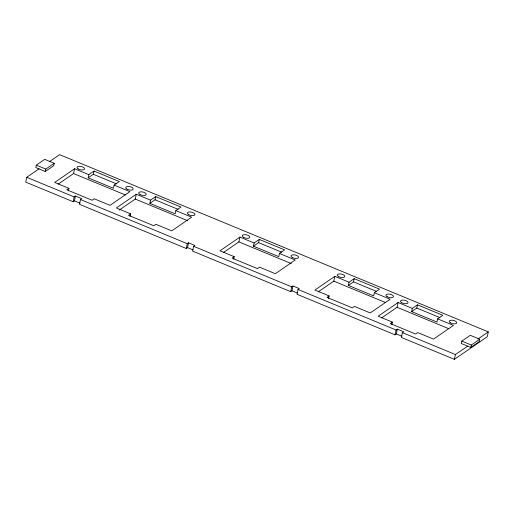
<?xml version="1.0" encoding="UTF-8"?>
<svg xmlns="http://www.w3.org/2000/svg" width="514" height="514" viewBox="0 0 514 514"><rect width="100%" height="100%" fill="white"/><g stroke="black" fill="none" stroke-linecap="round" stroke-linejoin="round"><path stroke-width="0.77" d="M38.948 168.875L26.722 177.291L25.7 182.097L73.155 201.719L74.421 200.846L75.442 196.046L81.771 198.661L80.505 199.528L79.484 204.334L186.261 248.487L187.526 247.613L188.548 242.807L194.877 245.429L193.611 246.296L192.589 251.102L290.667 291.65L291.933 290.783L292.954 285.977L299.276 288.592L298.017 289.466L296.996 294.271L395.073 334.82L396.333 333.952L397.354 329.146L403.683 331.761L402.417 332.635L401.395 337.441L454.389 359.35L487.278 336.709L488.3 331.903L59.611 154.65L49.312 161.737M36.295 165.161L35.787 167.564L45.277 171.49L53.707 165.688L54.221 163.285L44.731 159.359L36.295 165.161L45.785 169.087L54.221 163.285M45.277 171.49L45.785 169.087M68.381 190.893L68.921 188.33L54.683 182.444L74.588 168.74L88.826 174.631L93.991 171.072L119.299 181.538L114.134 185.091L113.453 188.297L88.145 177.831L88.826 174.631M58.159 184.153L73.566 173.546L74.588 168.74M73.155 201.719L74.177 196.913L75.442 196.046M88.145 177.831L93.31 174.272L93.991 171.072M130.074 216.4L130.614 213.837L116.382 207.952L136.281 194.253L150.518 200.139L155.684 196.579L180.992 207.046L175.827 210.605L175.145 213.805L149.837 203.338L150.518 200.139M119.209 210.104L135.259 199.053L136.281 194.253M149.837 203.338L155.003 199.785L155.684 196.579M186.261 248.487L187.282 243.681L188.548 242.807M233.684 259.242L234.23 256.679L219.992 250.793L239.897 237.095L254.134 242.981L259.3 239.421L284.608 249.888L279.443 253.447L278.761 256.647L253.453 246.18L254.134 242.981M223.468 252.502L238.875 241.895L239.897 237.095M253.453 246.18L258.619 242.627L259.3 239.421M290.667 291.65L291.689 286.851L292.954 285.977M328.574 298.505L329.121 295.942L314.883 290.057L334.807 276.339L349.045 282.225L354.21 278.665L379.525 289.131L374.353 292.691L373.672 295.891L348.363 285.424L349.045 282.225M318.359 291.759L333.785 281.139L334.807 276.339M348.363 285.424L353.529 281.871L354.21 278.665M391.848 324.668L392.394 322.105L378.156 316.219L398.08 302.502L412.318 308.387L417.49 304.828L442.798 315.294L437.632 318.853L436.951 322.053L411.637 311.587L412.318 308.387M381.639 317.922L397.065 307.301L398.08 302.502M395.073 334.82L396.095 330.02L397.354 329.146M411.637 311.587L416.809 308.034L417.49 304.828M454.389 359.35L455.41 354.544L467.637 346.128M461.823 341.11L461.315 343.513L470.805 347.432L479.234 341.63L479.748 339.227L470.259 335.301L461.823 341.11L471.312 345.035L479.748 339.227M470.805 347.432L471.312 345.035M68.921 188.33L66.814 189.782L92.128 200.248L94.235 198.796L110.054 205.337L129.952 191.632L114.134 185.091M130.614 213.837L128.506 215.289L153.821 225.755L155.928 224.303L171.747 230.844L191.645 217.146L175.827 210.605M234.23 256.679L232.122 258.131L257.411 268.616L259.519 267.164L275.337 273.705L295.261 259.988L279.443 253.447M329.121 295.942L327.013 297.394L352.321 307.86L354.429 306.408L370.247 312.949L390.171 299.232L374.353 292.691M392.394 322.105L390.287 323.557L415.595 334.023L417.702 332.571L433.527 339.111L453.451 325.394L437.632 318.853M478.001 338.989L488.3 331.903M93.31 174.272L116.453 183.845M155.003 199.785L178.146 209.352M258.619 242.627L281.756 252.194M353.529 281.871L376.672 291.438M416.809 308.034L439.945 317.601M73.566 173.546L125.243 194.915M135.259 199.053L187.674 220.724M238.875 241.895L291.284 263.566M333.785 281.139L385.461 302.508M397.065 307.301L448.735 328.671M26.722 177.291L74.177 196.913M80.505 199.528L187.282 243.681M193.611 246.296L291.689 286.851M298.017 289.466L396.095 330.02M402.417 332.635L455.41 354.544M74.421 200.846L80.049 203.171M187.526 247.613L193.148 249.939M291.933 290.783L297.555 293.108M396.333 333.952L401.961 336.278M450.425 322.869A3.829 1.69 12 0 0 456.663 323.055A3.829 1.69 12 0 0 451.896 320.209A3.829 1.69 12 0 0 450.425 322.869M387.151 296.707A3.829 1.69 12 0 0 393.383 296.893A3.829 1.69 12 0 0 388.623 294.047A3.829 1.69 12 0 0 387.151 296.707M292.235 257.463A3.829 1.69 12 0 0 298.473 257.649A3.829 1.69 12 0 0 293.706 254.803A3.829 1.69 12 0 0 292.235 257.463M401.704 302.72A3.829 1.69 12 0 0 407.943 302.913A3.829 1.69 12 0 0 403.175 300.067A3.829 1.69 12 0 0 401.704 302.72M338.424 276.558A3.829 1.69 12 0 0 344.663 276.75A3.829 1.69 12 0 0 339.902 273.904A3.829 1.69 12 0 0 338.424 276.558M243.514 237.314A3.829 1.69 12 0 0 249.753 237.507A3.829 1.69 12 0 0 244.985 234.66A3.829 1.69 12 0 0 243.514 237.314M188.619 214.621A3.829 1.69 12 0 0 194.857 214.807A3.829 1.69 12 0 0 190.096 211.961A3.829 1.69 12 0 0 188.619 214.621M139.898 194.472A3.829 1.69 12 0 0 146.137 194.665A3.829 1.69 12 0 0 141.376 191.818A3.829 1.69 12 0 0 139.898 194.472M78.205 168.965A3.829 1.69 12 0 0 84.444 169.151A3.829 1.69 12 0 0 79.683 166.311A3.829 1.69 12 0 0 78.205 168.965M126.926 189.107A3.829 1.69 12 0 0 133.165 189.3A3.829 1.69 12 0 0 128.404 186.453A3.829 1.69 12 0 0 126.926 189.107"/></g></svg>
